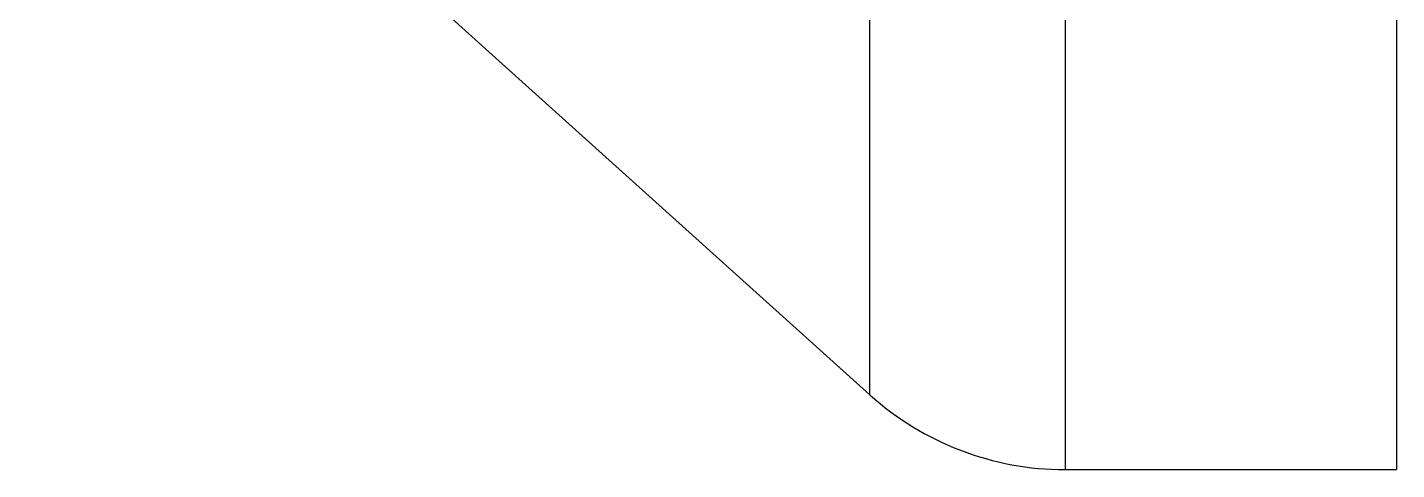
# Model space of a CAD drawing. Extents: x 6 to 134, y 3 to 97.
# Drawn here: x 17.092 to 17.678, y 37.848 to 38.038 of the extents above; entities that cross this region are included whole.
import ezdxf

# ---------------------------------------------------------------- set-up
doc = ezdxf.new("R2010")
doc.units = 0
doc.header["$MEASUREMENT"] = 0
doc.layers.add('OBJECT', color=7, linetype='CONTINUOUS')

msp = doc.modelspace()

# ---------------------------------------------------------------- linework, layer by layer
at = {"layer": 'OBJECT'}
for p, q in [((17.45259, 37.88023), (17.45259, 38.53431)), ((17.53624, 38.5372), (17.53624, 37.84813)), ((17.67822, 38.5372), (17.67822, 37.84813)), ((17.09181, 38.20509), (17.45259, 37.88023)), ((17.53624, 37.84813), (17.67822, 37.84813))]:
    msp.add_line(p, q, dxfattribs=at)
msp.add_arc((17.53624, 37.97313), 0.125, 228, 270, dxfattribs=at)

doc.saveas('drawing.dxf')
